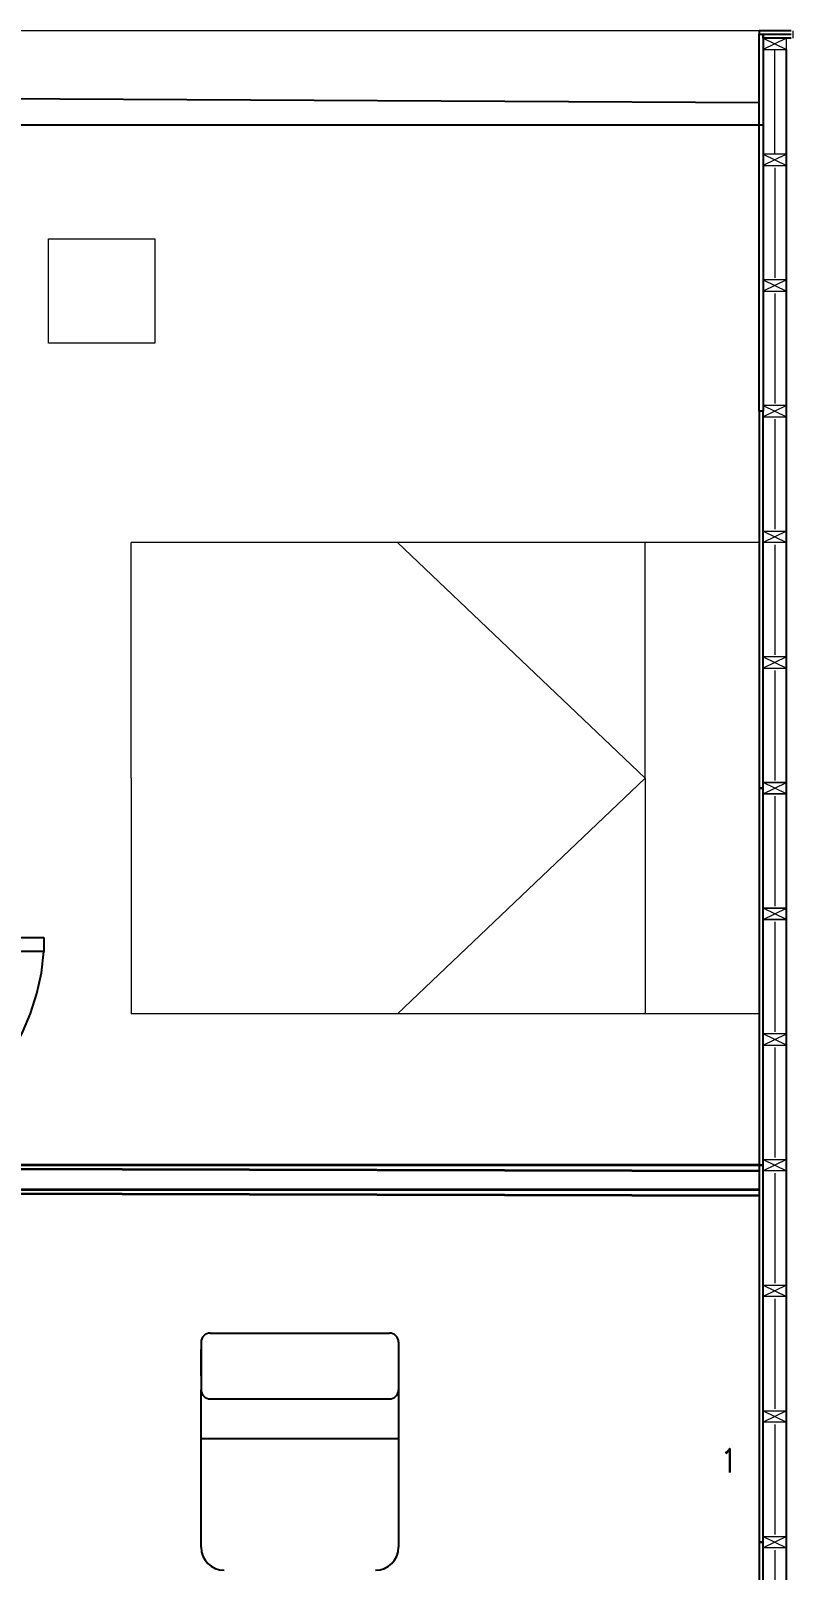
# Model space of a CAD drawing. Header units: inches. Extents: x 11 to 31.6, y 7.4 to 16.5.
# Drawn here: x 29.18 to 31.608, y 10.927 to 15.827 of the extents above; entities that cross this region are included whole.
import ezdxf

# ---------------------------------------------------------------- set-up
doc = ezdxf.new("R2010")
doc.units = ezdxf.units.IN
doc.header["$MEASUREMENT"] = 0
doc.linetypes.add('CENTER', pattern=[2, 1.25, -0.25, 0.25, -0.25])
doc.layers.add('_AUX', color=210, linetype='Continuous', lineweight=18, plot=False)
for name, color, linetype, lineweight in [('A-ANNO-TEXT', 3, 'Continuous', 18), ('A-DETL-MCUT', 4, 'Continuous', 25), ('A-DOOR-FULL', 4, 'Continuous', 25), ('A-ELEV-IDEN', 3, 'Continuous', 18), ('A-ELEV-MBE2', 4, 'Continuous', 25), ('A-FURN', 8, 'Continuous', 18), ('A-SECT-MCUT', 7, 'Continuous', 35), ('A-WALL-PATT', 8, 'Continuous', 18), ('A-WALL-STUD', 3, 'Continuous', 18)]:
    doc.layers.add(name, color=color, linetype=linetype, lineweight=lineweight)
doc.layers.add('ARREDI_interni - furniture', color=252, linetype='Continuous')
doc.styles.add('E-ROMANS', font='romans.shx', dxfattribs={"width": 0.8})

msp = doc.modelspace()

# ---------------------------------------------------------------- linework, layer by layer
for p, q in [((28.533, 15.6137), (31.5, 15.598)), ((28.512, 15.5277), (31.512, 15.5277))]:
    msp.add_line(p, q)
at = {"layer": '_AUX'}
msp.add_line((31.608, 15.8037), (31.608, 15.8267), dxfattribs=at)
at = {"layer": 'A-DETL-MCUT'}
for points in [[(31.602, 15.8267), (31.5, 15.8267), (31.5, 15.8157), (31.602, 15.8157)], [(31.602, 15.8036), (31.512, 15.8036), (31.512, 15.8156), (31.602, 15.8156)]]:
    msp.add_lwpolyline(points, dxfattribs=at)
for points in [[(31.5, 14.6157), (31.5, 15.8157), (31.512, 15.8157), (31.512, 14.6157)], [(31.512, 13.4157), (31.512, 14.6157), (31.5, 14.6157), (31.5, 13.4157)], [(31.512, 12.2157), (31.512, 13.4157), (31.5, 13.4157), (31.5, 12.2157)], [(31.512, 11.0157), (31.512, 12.2157), (31.5, 12.2157), (31.5, 11.0157)], [(31.512, 9.8157), (31.512, 11.0157), (31.5, 11.0157), (31.5, 9.8157)]]:
    msp.add_lwpolyline(points, close=True, dxfattribs=at)
at = {"layer": 'A-DOOR-FULL', "linetype": 'CENTER'}
msp.add_lwpolyline([(29.222, 12.8957), (28.522, 12.8957), (28.522, 12.9407), (29.222, 12.9407), (29.222, 12.8957)], dxfattribs=at)
msp.add_arc((28.5209, 12.9434), 0.7027, 270.0864, 356.1093, dxfattribs=at)
at = {"layer": 'A-ELEV-IDEN'}
msp.add_line((31.5, 15.8267), (25.405, 15.8267), dxfattribs=at)
at = {"layer": 'A-ELEV-MBE2'}
msp.add_line((31.587, 8.3637), (31.587, 15.7676), dxfattribs=at)
at = {"layer": 'A-FURN'}
for p, q in [((29.5, 13.4477), (29.5, 14.1977)), ((31.5, 14.1977), (29.5, 14.1977)), ((31.1368, 13.4477), (30.3482, 14.1977)), ((31.1368, 13.4477), (31.1368, 14.1977)), ((31.5, 13.4477), (31.5, 14.1977)), ((29.5, 13.4477), (29.5, 12.6977)), ((31.1368, 13.4477), (30.3482, 12.6977)), ((31.1368, 13.4477), (31.1368, 12.6977)), ((31.5, 13.4477), (31.5, 12.6977)), ((31.5, 12.6977), (29.5, 12.6977))]:
    msp.add_line(p, q, dxfattribs=at)
at = {"layer": 'A-SECT-MCUT'}
for p, q in [((28.427, 12.2057), (31.5, 12.1977)), ((31.5, 12.2157), (28.522, 12.2157)), ((31.5, 12.1371), (28.4268, 12.1371)), ((28.4268, 12.1271), (31.5, 12.1191))]:
    msp.add_line(p, q, dxfattribs=at)
at = {"layer": 'A-WALL-PATT', "ltscale": 0.1}
for p, q in [((31.5495, 15.4337), (31.5495, 15.7676)), ((31.5495, 15.3907), (31.5495, 15.0407)), ((31.5495, 14.9907), (31.5495, 14.6407)), ((31.5495, 14.5907), (31.5495, 14.2407)), ((31.5495, 14.1907), (31.5495, 13.8407)), ((31.5495, 13.7907), (31.5495, 13.4407)), ((31.5495, 13.3907), (31.5495, 13.0407)), ((31.5495, 12.9907), (31.5495, 12.6407)), ((31.5495, 12.5906), (31.5495, 12.2406)), ((31.5495, 12.1907), (31.5495, 11.8407)), ((31.5495, 11.7907), (31.5495, 11.4407)), ((31.5495, 11.3907), (31.5495, 11.0407)), ((31.5495, 10.9907), (31.5495, 10.6407))]:
    msp.add_line(p, q, dxfattribs=at)
at = {"layer": 'A-WALL-STUD'}
for p, q in [((31.587, 15.8036), (31.512, 15.7676)), ((31.512, 15.8036), (31.587, 15.7676)), ((31.587, 15.4337), (31.512, 15.3977)), ((31.512, 15.4337), (31.587, 15.3977)), ((31.587, 15.0337), (31.512, 14.9977)), ((31.512, 15.0337), (31.587, 14.9977)), ((31.587, 14.6337), (31.512, 14.5977)), ((31.512, 14.6337), (31.587, 14.5977)), ((31.512, 14.2337), (31.587, 14.1977)), ((31.587, 14.2337), (31.512, 14.1977)), ((31.587, 13.8337), (31.512, 13.7977)), ((31.512, 13.8337), (31.587, 13.7977)), ((31.587, 13.3977), (31.512, 13.4337)), ((31.512, 13.3977), (31.587, 13.4337)), ((31.512, 13.3977), (31.587, 13.4337)), ((31.587, 13.3977), (31.512, 13.4337)), ((31.587, 12.9977), (31.512, 13.0337)), ((31.512, 12.9977), (31.587, 13.0337)), ((31.512, 12.9977), (31.587, 13.0337)), ((31.587, 12.9977), (31.512, 13.0337)), ((31.512, 12.5976), (31.587, 12.6336)), ((31.587, 12.5976), (31.512, 12.6336)), ((31.512, 12.2337), (31.587, 12.1977)), ((31.587, 12.2337), (31.512, 12.1977)), ((31.512, 11.8337), (31.587, 11.7977)), ((31.587, 11.8337), (31.512, 11.7977)), ((31.512, 11.4337), (31.587, 11.3977)), ((31.587, 11.4337), (31.512, 11.3977)), ((31.512, 11.0337), (31.587, 10.9977)), ((31.587, 11.0337), (31.512, 10.9977))]:
    msp.add_line(p, q, dxfattribs=at)
for points in [[(31.587, 15.8036), (31.512, 15.8036), (31.512, 15.7676), (31.587, 15.7676)], [(31.587, 15.4337), (31.512, 15.4337), (31.512, 15.3977), (31.587, 15.3977)], [(31.587, 15.0337), (31.512, 15.0337), (31.512, 14.9977), (31.587, 14.9977)], [(31.587, 14.6337), (31.512, 14.6337), (31.512, 14.5977), (31.587, 14.5977)], [(31.512, 14.2337), (31.587, 14.2337), (31.587, 14.1977), (31.512, 14.1977)], [(31.587, 13.8337), (31.512, 13.8337), (31.512, 13.7977), (31.587, 13.7977)], [(31.587, 13.3977), (31.512, 13.3977), (31.512, 13.4337), (31.587, 13.4337)], [(31.512, 13.3977), (31.587, 13.3977), (31.587, 13.4337), (31.512, 13.4337)], [(31.587, 12.9977), (31.512, 12.9977), (31.512, 13.0337), (31.587, 13.0337)], [(31.512, 12.9977), (31.587, 12.9977), (31.587, 13.0337), (31.512, 13.0337)], [(31.512, 12.5976), (31.587, 12.5976), (31.587, 12.6336), (31.512, 12.6336)], [(31.512, 12.2337), (31.587, 12.2337), (31.587, 12.1977), (31.512, 12.1977)], [(31.512, 11.8337), (31.587, 11.8337), (31.587, 11.7977), (31.512, 11.7977)], [(31.512, 11.4337), (31.587, 11.4337), (31.587, 11.3977), (31.512, 11.3977)], [(31.512, 11.0337), (31.587, 11.0337), (31.587, 10.9977), (31.512, 10.9977)]]:
    msp.add_lwpolyline(points, close=True, dxfattribs=at)
at = {"layer": 'A-WALL-STUD', "color": 0}
msp.add_lwpolyline([(29.2366, 15.1647), (29.5755, 15.1647), (29.5755, 14.8326), (29.2366, 14.8326)], close=True, dxfattribs=at)
at = {"layer": 'ARREDI_interni - furniture'}
for p, q in [((29.7518, 11.6814), (30.322, 11.6814)), ((29.7224, 11.652), (29.7224, 11.5011)), ((29.7224, 11.5451), (29.7224, 11.629)), ((30.3514, 11.652), (30.3514, 11.5011)), ((29.7224, 11), (29.7224, 11.5011)), ((29.7518, 11.4717), (30.322, 11.4717)), ((30.3514, 11.5011), (30.3514, 11)), ((29.7224, 11), (29.7224, 11.4612)), ((29.7224, 11.3459), (30.3514, 11.3459))]:
    msp.add_line(p, q, dxfattribs=at)
for centre, radius, start, end in [((29.7518, 11.652), 0.0294, 90, 180), ((30.322, 11.652), 0.0294, 0, 90), ((29.7518, 11.5011), 0.0294, 180, 270), ((30.322, 11.5011), 0.0294, 270, 0), ((29.7958, 11), 0.0734, 180, 270), ((30.278, 11), 0.0734, 270, 0)]:
    msp.add_arc(centre, radius, start, end, dxfattribs=at)

# ---------------------------------------------------------------- texts
at = {"layer": 'A-ANNO-TEXT', "insert": (31.4031, 11.2756), "char_height": 0.075, "attachment_point": 5, "rotation": 0.0005, "style": 'E-ROMANS'}
msp.add_mtext('\\pi-0.45,l0.45,t0.45;1', dxfattribs=at)

doc.saveas('drawing.dxf')
